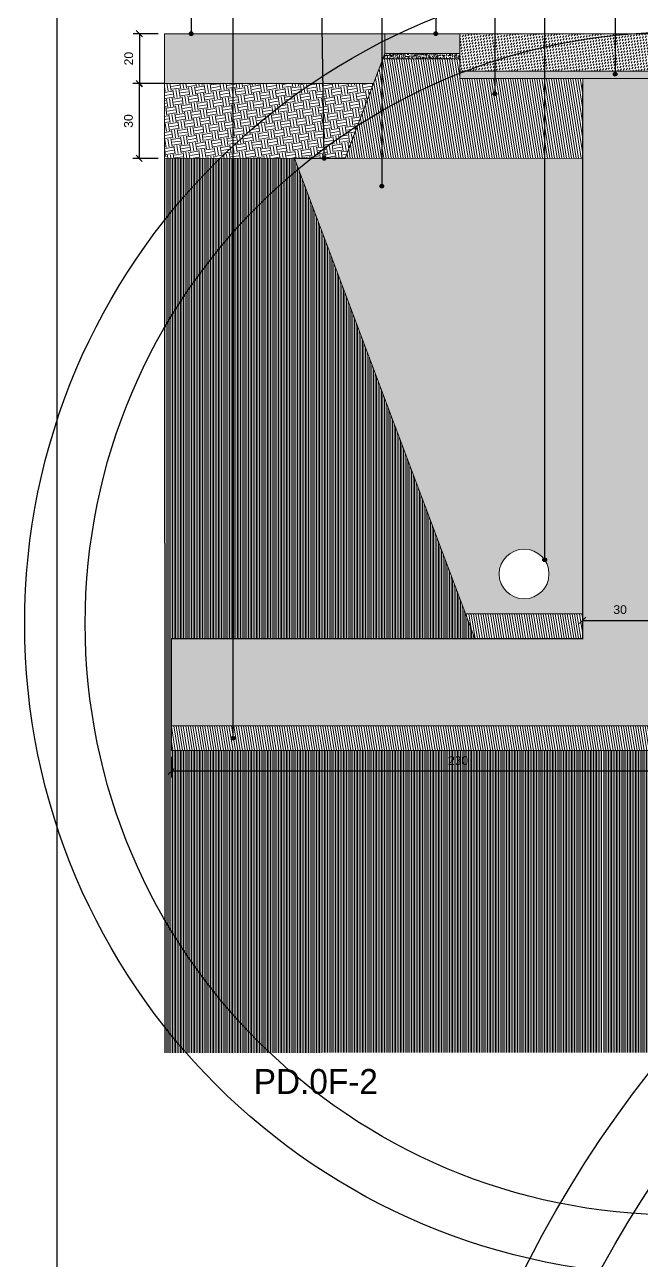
# Model space of a CAD drawing. Header units: metres. Extents: x -325 to 301, y -147 to 149.
# Drawn here: x 12.104 to 14.578, y 58.113 to 63.071 of the extents above; entities that cross this region are included whole.
import ezdxf

# ---------------------------------------------------------------- set-up
doc = ezdxf.new("R2010")
doc.units = ezdxf.units.M
doc.linetypes.add('ACAD_ISO03W100', pattern=[30, 12, -18])
doc.layers.get('Defpoints').update_dxf_attribs({"lineweight": 13})
for name, color, linetype, plot in [('-aux', 50, 'Continuous', False), ('-AUX-TWQ', 1, 'Continuous', False), ('-AUX_RIM', 2, 'Continuous', False)]:
    doc.layers.add(name, color=color, linetype=linetype, plot=plot)
doc.layers.add('0-TX-1_25', color=7, linetype='Continuous', true_color=0x3f4f7f)
doc.layers.add('3-TR-paviment fort', color=7, linetype='Continuous', true_color=0xd1d1d1)
doc.layers.add('02-L-Geotextile', color=32, linetype='Continuous')
doc.layers.add('02-L-Waterfeatures 02', color=152, linetype='Continuous')
for name, color, linetype, lineweight, true_color in [('03-TR-Paviment_08_Natural Stone Bleachers', 7, 'Continuous', 5, 0xafad9d), ('3-TR grava', 7, 'Continuous', 5, 0x666666), ('3-TR tot_u', 7, 'Continuous', 5, 0x787878)]:
    doc.layers.add(name, color=color, linetype=linetype, lineweight=lineweight, true_color=true_color)
for name, color, linetype, lineweight in [('1-CM', 7, 'Continuous', 0), ('2-L-secció', 1, 'Continuous', 0), ('3-TR Formigó', 252, 'Continuous', 0), ('3-TR Seleccionat', 44, 'Continuous', 0), ('3-TR Tot-u', 37, 'Continuous', 0)]:
    doc.layers.add(name, color=color, linetype=linetype, lineweight=lineweight)
doc.styles.get("Standard").update_dxf_attribs({"font": 'arial.ttf'})
doc.styles.add('x-llegenda materials$0$ENGRAVERS', font='TT0586M.TTF')
doc.dimstyles.new('ISO-25', dxfattribs={"dimtxt": 0.1, "dimasz": 0.1, "dimexe": 0.1, "dimexo": 0.1, "dimgap": 0.1, "dimtad": 1, "dimdec": 0, "dimlfac": 100, "dimzin": 9, "dimtxsty": 'Standard', "dimblk": 'OBLIQUE', "dimcen": 0.1, "dimadec": 0, "dimazin": 0, "dimtfac": 1, "dimtdec": 0, "dimtmove": 0, "dimatfit": 3, "dimldrblk": 'OBLIQUE', "dimfxl": 1, "dimarcsym": 0})

# ---------------------------------------------------------------- blocks, each defined once
blk = doc.blocks.new('_Oblique')
at = {"color": 0, "lineweight": -2}
blk.add_line((-0.5, -0.5), (0.5, 0.5), dxfattribs=at)
blk = doc.blocks.new('*D597')
at = {"layer": '0-TX-1_25', "color": 0, "lineweight": -2, "transparency": 16777216}
for p, q in [((12.6394, 63.0343), (12.5394, 63.0343)), ((12.5644, 63.0343), (12.5644, 62.8345)), ((12.6644, 62.8345), (12.5394, 62.8345))]:
    blk.add_line(p, q, dxfattribs=at)
at = {"layer": 'Defpoints', "color": 0, "transparency": 16777216}
for p in [(12.6644, 63.0343), (12.5644, 62.8345), (13.7928, 62.8345)]:
    blk.add_point(p, dxfattribs=at)
at = {"layer": '0-TX-1_25', "color": 0, "lineweight": -2, "transparency": 16777216, "xscale": 0.025, "yscale": 0.025, "zscale": 0.025}
for p, rotation in [((12.5644, 63.0343), 90), ((12.5644, 62.8345), 270)]:
    blk.add_blockref('_Oblique', p, dxfattribs=dict(at, rotation=rotation))
at = {"layer": '0-TX-1_25', "color": 0, "transparency": 16777216, "insert": (12.5215, 62.9344), "char_height": 0.035, "attachment_point": 5, "rotation": 90}
blk.add_mtext('20', dxfattribs=at)
blk = doc.blocks.new('*D598')
at = {"layer": '0-TX-1_25', "color": 0, "lineweight": -2, "transparency": 16777216}
for p, q in [((12.6385, 62.834), (12.5385, 62.834)), ((12.5635, 62.834), (12.5635, 62.534)), ((12.6394, 62.534), (12.5385, 62.534))]:
    blk.add_line(p, q, dxfattribs=at)
at = {"layer": 'Defpoints', "color": 0, "transparency": 16777216}
for p in [(12.6635, 62.834), (12.5635, 62.534), (12.6644, 62.534)]:
    blk.add_point(p, dxfattribs=at)
at = {"layer": '0-TX-1_25', "color": 0, "lineweight": -2, "transparency": 16777216, "xscale": 0.025, "yscale": 0.025, "zscale": 0.025}
for p, rotation in [((12.5635, 62.834), 90), ((12.5635, 62.534), 270)]:
    blk.add_blockref('_Oblique', p, dxfattribs=dict(at, rotation=rotation))
at = {"layer": '0-TX-1_25', "color": 0, "transparency": 16777216, "insert": (12.5206, 62.684), "char_height": 0.035, "attachment_point": 5, "rotation": 90}
blk.add_mtext('30', dxfattribs=at)
blk = doc.blocks.new('POINT')
at = {"layer": '0-TX-1_25'}
h = blk.add_hatch(dxfattribs=at)
h.set_pattern_fill('ANGLE', color=256)
h.set_pattern_definition([(0, (-83.747, -12.726), (0, 6.985), [5.08, -1.905]), (90, (-83.747, -12.726), (-6.985, 4e-16), [5.08, -1.905])])
edge = h.paths.add_edge_path()
edge.add_arc((0, 0), 0.0075, 0, 360)
h = blk.add_hatch(color=256, dxfattribs=at)
h.dxf.hatch_style = 1
edge = h.paths.add_edge_path()
edge.add_arc((0, 0), 0.0075, 0, 360)
blk.add_circle((0, 0), 0.0075, dxfattribs=at)
blk = doc.blocks.new('*D2097')
at = {"layer": '0-TX-1_25', "color": 0, "lineweight": -2, "transparency": 16777216}
for p, q in [((12.6927, 60.1326), (12.6927, 60.0496)), ((14.9927, 60.1326), (14.9927, 60.0496)), ((14.9927, 60.0746), (12.6927, 60.0746))]:
    blk.add_line(p, q, dxfattribs=at)
at = {"layer": 'Defpoints', "color": 0, "transparency": 16777216}
for p in [(12.6927, 60.1576), (14.9927, 60.1576), (12.6927, 60.0746)]:
    blk.add_point(p, dxfattribs=at)
at = {"layer": '0-TX-1_25', "color": 0, "lineweight": -2, "transparency": 16777216, "xscale": 0.025, "yscale": 0.025, "zscale": 0.025, "rotation": 180}
blk.add_blockref('_Oblique', (12.6927, 60.0746), dxfattribs=at)
at = {"layer": '0-TX-1_25', "color": 0, "lineweight": -2, "transparency": 16777216, "xscale": 0.025, "yscale": 0.025, "zscale": 0.025}
blk.add_blockref('_Oblique', (14.9927, 60.0746), dxfattribs=at)
at = {"layer": '0-TX-1_25', "color": 0, "transparency": 16777216, "insert": (13.8427, 60.1175), "char_height": 0.035, "attachment_point": 5}
blk.add_mtext('230', dxfattribs=at)
blk = doc.blocks.new('*D2747')
at = {"layer": '0-TX-1_25', "color": 0, "lineweight": -2, "transparency": 16777216}
for p, q in [((14.3427, 60.6322), (14.3427, 60.7053)), ((14.6427, 60.6328), (14.6427, 60.7053)), ((14.3427, 60.6803), (14.6427, 60.6803))]:
    blk.add_line(p, q, dxfattribs=at)
at = {"layer": 'Defpoints', "color": 0, "transparency": 16777216}
for p in [(14.6427, 60.6803), (14.3427, 60.6072), (14.6427, 60.6078)]:
    blk.add_point(p, dxfattribs=at)
at = {"layer": '0-TX-1_25', "color": 0, "lineweight": -2, "transparency": 16777216, "xscale": 0.025, "yscale": 0.025, "zscale": 0.025, "rotation": 180}
blk.add_blockref('_Oblique', (14.3427, 60.6803), dxfattribs=at)
at = {"layer": '0-TX-1_25', "color": 0, "lineweight": -2, "transparency": 16777216, "xscale": 0.025, "yscale": 0.025, "zscale": 0.025}
blk.add_blockref('_Oblique', (14.6427, 60.6803), dxfattribs=at)
at = {"layer": '0-TX-1_25', "color": 0, "transparency": 16777216, "insert": (14.4927, 60.7232), "char_height": 0.035, "attachment_point": 5}
blk.add_mtext('30', dxfattribs=at)

msp = doc.modelspace()

# ---------------------------------------------------------------- hatches: boundary and pattern name
at = {"layer": '03-TR-Paviment_08_Natural Stone Bleachers'}
h = msp.add_hatch(dxfattribs=at)
h.set_pattern_fill('DASH', color=256, scale=0.002611, angle=233, style=0, double=1)
h.set_pattern_definition([(233, (-93.4059495, 31.296493), (0.0016315323, -0.0116089556), [0.0082894435, -0.0082894435])])
h.paths.add_polyline_path([(14.6493, 62.8845), (14.6493, 63.0345), (13.8493, 63.0345), (13.8493, 62.8845)])
at = {"layer": '3-TR Formigó'}
h = msp.add_hatch(dxfattribs=at)
h.set_pattern_fill('ANSI31', color=256, scale=0.003, angle=234.1752, style=0)
h.set_pattern_definition([(279.17524, (16.577527, 62.933823), (0.00940313, 0.001518806), [])])
h.paths.add_polyline_path([(13.3903, 62.5344), (14.3428, 62.5345), (14.3427, 62.8545), (13.8493, 62.8545), (13.8493, 62.9336), (13.541, 62.9336)])
h = msp.add_hatch(dxfattribs=at)
h.set_pattern_fill('ANSI31', color=256, scale=0.003, angle=234.1752, style=0)
h.set_pattern_definition([(279.17524, (16.876337, 60.70713), (0.00940313, 0.001518806), [])])
h.paths.add_polyline_path([(13.9103, 60.6071), (14.3427, 60.6072), (14.3426, 60.7072), (13.8727, 60.7072)])
h = msp.add_hatch(dxfattribs=at)
h.set_pattern_fill('ANSI31', color=256, scale=0.003, angle=234.1752)
h.set_pattern_definition([(279.175244, (-197.423227, 16.478596), (0.00940313004, 0.0015188056), [])])
h.paths.add_polyline_path([(14.9927, 60.1576), (14.9927, 60.2576), (12.6927, 60.2576), (12.6927, 60.1576)])
at = {"layer": '3-TR grava'}
h = msp.add_hatch(dxfattribs=at)
h.set_pattern_fill('GRAVEL', color=256, scale=0.0025, angle=-65.4594)
h.set_pattern_definition([(162.5533796, (1.314778, -4.8646746), (-0.7308664413, 0.22474540032), [0.008543036, -0.84576209]), (119.510333, (1.3066278, -4.8621133), (0.37425128808, -0.66679248899), [0.01466012, -1.45135122]), (67.051039, (1.2994065, -4.849355), (-0.3716630592, -0.86775216532), [0.01033704, -1.02336807]), (201.814281, (1.2746797, -4.8334206), (1.1816513546, 0.46971515428), [0.013350113, -1.321660936]), (227.3742463, (1.2622856, -4.8383815), (0.56129668583, 0.6053067656), [0.01309084, -1.295995194]), (291.814281, (1.2534203, -4.8480137), (-0.46971515428, 1.1816513546), [0.013350113, -1.321660936]), (332.2348325, (1.2583812, -4.8604078), (-0.920500067664, 0.48719079982), [0.01765484, -1.74782788]), (6.7959204, (1.2740033, -4.8686323), (1.45542280227, 0.17587983574), [0.01666799, -1.650131415]), (55.9701577, (1.2905542, -4.86666), (0.53993870226, 0.80497232735), [0.013395325, -1.32613864]), (109.77695, (1.2980506, -4.8555586), (0.23234959325, -0.6617765231), [0.01529283, -0.749348424]), (156.93803, (1.2928761, -4.8411678), (-0.95188998659, 0.403052978446), [0.01977695, -1.95791931]), (73.354667, (1.300212, -4.8908706), (0.16196556244, 0.5625907985), [0.006750113, -0.668264146]), (106.0098265, (1.3021458, -4.8844033), (0.22733362578, -0.80367821458), [0.01284205, -1.271365975]), (159.54059, (1.298604, -4.87206), (-0.05776387, -0.02637395), [0.008980233, -0.08082233]), (137.739183, (1.3036894, -4.864851), (0.2473974965, -0.2360714484), [0.004836033, -0.47876556]), (226.342002, (1.30011, -4.861599), (0.1469176593, 0.1368857239), [0.00683914, -0.335118825]), (325.504349, (1.295389, -4.866547), (0.194649594, -0.120543708), [0.01110799, -0.359157454]), (96.105643, (1.304544, -4.872838), (-0.0050159677, -0.1419016916), [0.00803218, -0.19277245]), (310.9301324, (1.2848135, -4.8280957), (0.43703112279, -0.49851684798), [0.0112522, -1.113970667]), (4.886768, (1.2921852, -4.836597), (-0.74089837675, -0.05905798283), [0.009439973, -0.93455539]), (227.739183, (1.3160965, -4.867563), (0.2360714484, 0.2473974965), [0.009672, -0.47392959]), (278.151052, (1.309592, -4.874721), (-0.09044790183, 0.65676055534), [0.0112522, -1.113970667]), (273.984547, (1.249, -4.8444475), (-0.0163420158, 0.3415672533), [0.01085088, -0.53169336]), (229.315733, (1.249754, -4.855272), (0.50353281537, 0.57893281462), [0.009091803, -0.900089835]), (1.342002, (1.258596, -4.894514), (0.3415672533, 0.0163420158), [0.009672, -0.47392959]), (311.894617, (1.2682658, -4.894288), (-0.57391684668, 0.6454345072), [0.01064457, -1.0538094]), (3.984547, (1.245673, -4.86621), (-0.3415672533, -0.0163420158), [0.00542544, -0.5371188]), (35.850525, (1.257014, -4.891049), (0.2046815294, 0.163259675), [0.003237865, -0.320549874]), (100.504349, (1.259638, -4.889152), (0.0213579835, -0.1996655617), [0.01309084, -0.248726365]), (120.549598, (1.2572518, -4.8762808), (0.32150338248, -0.55126475042), [0.012131675, -1.20103412]), (238.23066, (1.29019, -4.86892), (0.089153789, 0.1105117726), [0.009158097, -0.21979441]), (287.6978187, (1.2853684, -4.8767063), (0.33282943061, -1.03473369527), [0.01598892, -1.582900227]), (355.485988, (1.290229, -4.8919385), (-0.5098428961, 0.04643782207), [0.006537706, -0.64723481]), (24.54059, (1.296746, -4.89245), (0.03138992, 0.08413782), [0.00381, -0.05969]), (54.797029, (1.2584573, -4.8743343), (-0.29885128628, -0.41567313925), [0.008821674, -0.87334852]), (342.5533796, (1.2635428, -4.867126), (0.7308664413, -0.22474540033), [0.01708607, -0.837219055]), (294.54059, (1.27984, -4.87225), (0.08413782, -0.03138992), [0.01651, -0.04699]), (259.8454386, (1.2867, -4.8872672), (-0.14060757846, -0.76225636034), [0.01004024, -0.99398292]), (188.595196, (1.28493, -4.89715), (-0.2574294319, -0.0477319348), [0.009245727, -0.45304125]), (142.1865674, (1.275788, -4.898532), (-1.07874377495, 0.83377402095), [0.01505363, -1.49031161]), (109.966671, (1.2638955, -4.8893027), (-0.28509749581, 0.77730426339), [0.015925736, -1.57664616])])
edge = h.paths.add_edge_path(flags=16)
edge.add_arc((14.1074, 60.8664), 0.1, 0, 360)
h.paths.add_polyline_path([(13.8727, 60.7072), (14.3427, 60.7072), (14.3427, 62.5345), (13.1863, 62.5341), (13.7926, 60.9205)])
at = {"layer": '3-TR Seleccionat'}
h = msp.add_hatch(dxfattribs=at)
h.set_pattern_fill('ANSI31', color=256, scale=0.002, angle=225, style=0)
h.set_pattern_definition([(270, (12.6905064, 62.387886), (0.00635, -2e-18), [])])
h.paths.add_polyline_path([(12.6655, 60.1074), (12.6661, 58.9456), (14.424, 58.9458), (14.4229, 60.1576), (12.6927, 60.1576), (12.6926, 60.6071), (13.9104, 60.6071), (13.1862, 62.5344), (12.6646, 62.5343)])
h = msp.add_hatch(dxfattribs=at)
h.set_pattern_fill('ANSI31', color=256, scale=0.002, angle=225, style=0)
h.set_pattern_definition([(270, (-3.346862, -0.5972376), (0.00635, -4e-19), [])])
edge = h.paths.add_edge_path()
edge.add_line((15.6663, 58.9458), (15.6659, 59.9293))
edge.add_arc((15.8869, 61.7937), 1.8774, 252.0331, 263.2401, ccw=False)
edge.add_line((15.3078, 60.0078), (14.9927, 60.1576))
edge.add_line((14.9927, 60.1576), (14.4229, 60.1576))
edge.add_line((14.4229, 60.1576), (14.4229, 58.9458))
edge.add_line((14.4229, 58.9458), (15.6663, 58.9458))
at = {"layer": '3-TR Tot-u'}
h = msp.add_hatch(dxfattribs=at)
h.set_pattern_fill('EARTH', color=256, scale=0.005, angle=-80.8248, style=0)
h.set_pattern_definition([(279.1752, (15.010394, 62.634503), (0.03640645, -0.0262811), [0.03175, -0.03175]), (279.1752, (15.022148, 62.6364), (0.03640645, -0.0262811), [0.03175, -0.03175]), (279.1752, (15.0339, 62.6383), (0.03640645, -0.0262811), [0.03175, -0.03175]), (9.1752, (15.038452, 62.635015), (0.0262811, 0.03640645), [0.03175, -0.03175]), (9.1752, (15.04035, 62.62326), (0.0262811, 0.03640645), [0.03175, -0.03175]), (9.1752, (15.04225, 62.611507), (0.0262811, 0.03640645), [0.03175, -0.03175])])
h.paths.add_polyline_path([(13.3903, 62.5342), (13.5035, 62.8343), (12.6645, 62.834), (12.6645, 62.534)])
at = {"layer": '3-TR tot_u'}
h = msp.add_hatch(dxfattribs=at)
h.set_pattern_fill('AR-CONC', color=256, scale=0.0002, angle=90.2664)
h.set_pattern_definition([(140.2664143104, (269982.259342, -738410.31592), (0.0030183585511, 0.0364513625844), [0.00381, -0.04191]), (85.2664143104, (269982.259342, -738410.31592), (-0.0381781810675, -0.0072262829332), [0.003048, -0.033528116834]), (190.7178590104, (269982.259594, -738410.312884), (-0.0351598209585, 0.0292250795622), [0.00323800176, -0.03561804892]), (136.4506143104, (269982.249182, -738410.31597), (0.0081562825582, 0.0542543196878), [0.005715, -0.062865]), (186.9019719204, (269982.24986, -738410.311447), (-0.049705465848, 0.047250217616), [0.004857004628, -0.053427121632]), (81.45056548, (269982.24918, -738410.31597), (-0.0497054658455, 0.0472502176188), [0.004571993414, -0.050291946384]), (111.2664143104, (269982.2517, -738410.310877), (0.0203118235131, 0.0304176527954), [0.00381, -0.04191]), (56.2664143104, (269982.2517, -738410.310877), (-0.0368946682902, 0.0121889849718), [0.003048, -0.033528]), (161.7178593104, (269982.25339, -738410.308342), (-0.016582844967, 0.0426066376987), [0.00323800176, -0.03561798752]), (127.7664143104, (269982.259342, -738410.315921), (-0.0169136972324, 0.00053908133522), [0, -0.0331216, 0, -0.034036, 0, -0.033655]), (97.7664143104, (269982.259342, -738410.315921), (-0.02009803784808, 0.0132706243038), [0, -0.0194056, 0, -0.0323596, 0, -0.012827]), (57.7664143104, (269982.259395, -738410.32725), (0.00101964285024, 0.02712315336895), [0, -0.0127, 0, -0.039624, 0, -0.052578]), (47.7664143104, (269982.259419, -738410.33233), (-0.0052229971542, 0.0296018704426), [0, -0.01651, 0, -0.0263144, 0, -0.037338])])
h.paths.add_polyline_path([(13.5035, 62.8343), (13.579, 63.0343), (12.6644, 63.034), (12.6644, 62.834)])
h = msp.add_hatch(dxfattribs=at)
h.set_pattern_fill('AR-CONC', color=256, scale=9e-05, angle=89.1201)
h.set_pattern_definition([(139.120136, (-69.837922, 41.815732), (0.0016861337, 0.0163726586), [0.0017145, -0.0188595]), (84.120136, (-69.837922, 41.815732), (-0.0172417962, -0.002907487), [0.0013716, -0.0150876526]), (189.57158, (-69.837782, 41.817097), (-0.0155556617, 0.0134651714), [0.0014571008, -0.016028122]), (135.304336, (-69.842494, 41.815802), (0.0041580035, 0.024336133), [0.00257175, -0.02828925]), (185.755694, (-69.842147, 41.81783), (-0.021937625, 0.021705804), [0.002185652, -0.024042205]), (80.304287, (-69.842494, 41.815802), (-0.021937625, 0.021705804), [0.002057397, -0.022631376]), (110.120136, (-69.841316, 41.81807), (0.0094123187, 0.0135023525), [0.0017145, -0.0188595]), (55.120136, (-69.841316, 41.81807), (-0.01648955, 0.0058160805), [0.0013716, -0.0150876]), (160.57158, (-69.840531, 41.819196), (-0.0070772314, 0.019318433), [0.0014571008, -0.0160280944]), (126.620136, (-69.837922, 41.815732), (-0.00760478767, 0.00039479935), [0, -0.01490472, 0, -0.0153162, 0, -0.01514475]), (96.620136, (-69.837922, 41.815732), (-0.0089228417, 0.0061515134), [0, -0.00873252, 0, -0.01456182, 0, -0.00577215]), (56.620136, (-69.8380005, 41.810635), (0.0007029168, 0.0121937974), [0, -0.005715, 0, -0.0178308, 0, -0.0236601]), (46.620136, (-69.838036, 41.808349), (-0.002083395, 0.0133651946), [0, -0.0074295, 0, -0.01184148, 0, -0.0168021])])
h.paths.add_polyline_path([(13.8493, 62.9339), (13.8492, 62.9547), (13.5491, 62.9551), (13.541, 62.9336)])
h = msp.add_hatch(dxfattribs=at)
h.set_pattern_fill('AR-CONC', color=256, scale=9e-05, angle=89.1201)
h.set_pattern_definition([(139.120136, (-69.529651, 41.736289), (0.0016861337, 0.0163726586), [0.0017145, -0.0188595]), (84.120136, (-69.529651, 41.736289), (-0.0172417962, -0.002907487), [0.0013716, -0.0150876526]), (189.57158, (-69.529511, 41.737653), (-0.0155556617, 0.0134651714), [0.0014571008, -0.016028122]), (135.304336, (-69.534223, 41.73636), (0.0041580035, 0.024336133), [0.00257175, -0.02828925]), (185.755694, (-69.533876, 41.738387), (-0.021937625, 0.021705804), [0.002185652, -0.024042205]), (80.304287, (-69.534223, 41.73636), (-0.021937625, 0.021705804), [0.002057397, -0.022631376]), (110.120136, (-69.533045, 41.738627), (0.0094123187, 0.0135023525), [0.0017145, -0.0188595]), (55.120136, (-69.533045, 41.738627), (-0.01648955, 0.0058160805), [0.0013716, -0.0150876]), (160.57158, (-69.53226, 41.739753), (-0.0070772314, 0.019318433), [0.0014571008, -0.0160280944]), (126.620136, (-69.5296515, 41.736289), (-0.00760478767, 0.00039479935), [0, -0.01490472, 0, -0.0153162, 0, -0.01514475]), (96.620136, (-69.5296515, 41.736289), (-0.0089228417, 0.0061515134), [0, -0.00873252, 0, -0.01456182, 0, -0.00577215]), (56.620136, (-69.52973, 41.731192), (0.0007029168, 0.0121937974), [0, -0.005715, 0, -0.0178308, 0, -0.0236601]), (46.620136, (-69.529765, 41.728906), (-0.002083395, 0.0133651946), [0, -0.0074295, 0, -0.01184148, 0, -0.0168021])])
h.paths.add_polyline_path([(14.6394, 62.8545), (14.6393, 62.8845), (13.8494, 62.8848), (13.8493, 62.8542)])
h = msp.add_hatch(dxfattribs=at)
h.set_pattern_fill('AR-CONC', color=256, scale=0.0002, angle=90.2664)
h.set_pattern_definition([(140.266414, (-10.326377, -6.96286), (0.003018359, 0.036451363), [0.00381, -0.04191]), (85.266414, (-10.326377, -6.96286), (-0.038178181, -0.007226283), [0.003048, -0.033528117]), (190.71786, (-10.326126, -6.959822), (-0.035159821, 0.02922508), [0.003238002, -0.035618049]), (136.450614, (-10.336537, -6.962907), (0.008156283, 0.05425432), [0.005715, -0.062865]), (186.90197, (-10.33586, -6.958386), (-0.049705466, 0.047250218), [0.004857005, -0.05342712]), (81.450565, (-10.33654, -6.96291), (-0.049705466, 0.047250218), [0.004571993, -0.050291946]), (111.266414, (-10.33402, -6.957815), (0.020311824, 0.030417653), [0.00381, -0.04191]), (56.266414, (-10.33402, -6.957815), (-0.036894668, 0.012188985), [0.003048, -0.033528]), (161.71786, (-10.33233, -6.95528), (-0.016582845, 0.042606638), [0.003238002, -0.035617988]), (127.766414, (-10.326377, -6.96286), (-0.0169136972, 0.0005390813), [0, -0.0331216, 0, -0.034036, 0, -0.033655]), (97.766414, (-10.326377, -6.96286), (-0.020098038, 0.0132706243), [0, -0.0194056, 0, -0.0323596, 0, -0.012827]), (57.766414, (-10.326325, -6.974188), (0.0010196429, 0.0271231534), [0, -0.0127, 0, -0.039624, 0, -0.052578]), (47.766414, (-10.326301, -6.979268), (-0.005222997, 0.0296018704), [0, -0.01651, 0, -0.0263144, 0, -0.037338])])
h.paths.add_polyline_path([(14.6499, 62.8527), (14.3422, 62.8563), (14.3426, 60.6071), (12.6926, 60.6071), (12.6927, 60.2577), (14.9927, 60.2576), (14.9927, 60.6077), (14.6427, 60.6095)])
at = {"layer": '3-TR-paviment fort'}
msp.add_hatch(color=256, dxfattribs=at).paths.add_polyline_path([(13.5493, 63.0351), (13.8493, 63.0345), (13.8492, 62.9547), (13.5491, 62.9551)])

# ---------------------------------------------------------------- linework, layer by layer
at = {"layer": '-aux'}
msp.add_lwpolyline([(12.2345, 3.4567), (12.2345, 133.4567)], dxfattribs=at)
at = {"layer": '-AUX-TWQ'}
for radius in [2.6156, 2.373]:
    msp.add_circle((14.7199, 60.6677), radius, dxfattribs=at)
at = {"layer": '-AUX_RIM'}
for radius in [4.6517, 4.3795]:
    msp.add_circle((18.2704, 55.9958), radius, dxfattribs=at)
at = {"layer": '0-TX-1_25'}
msp.add_line((14.1902, 60.9234), (14.1912, 63.1544), dxfattribs=at)
for points in [[(12.9403, 60.2078), (12.9403, 63.2533)], [(12.7722, 63.1546), (12.7722, 63.0345)], [(13.3055, 62.5345), (13.2962, 63.1538)], [(13.5366, 63.1546), (13.5366, 62.4228)], [(13.7542, 63.1546), (13.7539, 63.0346)], [(13.9904, 63.1546), (13.9901, 62.7927)], [(14.4733, 63.1546), (14.4733, 62.8719)]]:
    msp.add_lwpolyline(points, dxfattribs=at)
at = {"layer": '02-L-Geotextile', "color": 244, "linetype": 'ACAD_ISO03W100', "ltscale": 0.002, "true_color": 0x991b1e, "const_width": 0.005, "elevation": 0}
msp.add_lwpolyline([(13.1863, 62.5341), (13.3903, 62.5341)], dxfattribs=at)
at = {"layer": '02-L-Waterfeatures 02', "linetype": 'ACAD_ISO03W100', "ltscale": 0.002, "const_width": 0.005}
msp.add_lwpolyline([(12.6926, 60.6071), (14.3427, 60.6071), (14.3428, 62.8345)], dxfattribs=at)
at = {"layer": '1-CM'}
msp.add_line((14.3495, 63.0345), (12.6644, 63.0343), dxfattribs=at)
for points in [[(13.8493, 63.0345), (13.5493, 63.0351), (13.5491, 62.9551), (13.8492, 62.9547), (13.8493, 63.0345)], [(13.5036, 62.8345), (13.5491, 62.9551)], [(13.8493, 62.9336), (13.541, 62.9336)], [(13.5036, 62.8345), (12.6644, 62.8345), (12.6646, 62.5343), (14.3428, 62.5345), (14.3428, 62.8345)], [(13.5036, 62.8345), (13.3903, 62.5342)], [(13.3903, 62.5344), (13.5036, 62.8345)], [(13.9104, 60.6071), (13.7926, 60.9205), (13.1863, 62.5341), (14.3427, 62.5345), (14.3427, 60.6072)], [(14.3427, 60.6072), (14.3427, 60.7072), (13.8727, 60.7072), (13.9103, 60.6071)], [(13.7927, 60.607), (14.3427, 60.6072)], [(14.3427, 60.6075), (13.9653, 60.6075)]]:
    msp.add_lwpolyline(points, dxfattribs=at)
for points in [[(14.6493, 63.0345), (14.6493, 62.8845), (13.8493, 62.8845), (13.8493, 63.0345)], [(14.6394, 62.8545), (14.6393, 62.8845), (13.8494, 62.8845), (13.8493, 62.8545)], [(12.6927, 60.2577), (14.9927, 60.2576), (14.9927, 60.6077), (14.6427, 60.6078), (14.6494, 62.8545), (14.3427, 62.8545), (14.3426, 60.6071), (12.6926, 60.6071)], [(12.6927, 60.2576), (12.6927, 60.1576), (14.9927, 60.1576), (14.9927, 60.2576)]]:
    msp.add_lwpolyline(points, close=True, dxfattribs=at)
msp.add_circle((14.1074, 60.8664), 0.1, dxfattribs=at)
at = {"layer": '2-L-secció'}
msp.add_line((12.666, 58.9449), (12.6644, 63.0343), dxfattribs=at)

# ---------------------------------------------------------------- block references
at = {"layer": '0-TX-1_25'}
for p in [(12.7722, 63.0345), (13.7539, 63.0346), (14.4733, 62.8719), (13.9901, 62.7927), (13.3055, 62.5345), (13.5366, 62.4228), (14.1902, 60.9234), (12.9403, 60.2078)]:
    msp.add_blockref('POINT', p, dxfattribs=at)

# ---------------------------------------------------------------- texts
at = {"layer": '-aux', "insert": (13.0231, 58.88), "char_height": 0.1, "width": 19.210099, "attachment_point": 1, "style": 'x-llegenda materials$0$ENGRAVERS'}
msp.add_mtext('PD.0F-2', dxfattribs=at)

# ---------------------------------------------------------------- dimensions: what is measured, and where the dimension line sits
at = {"layer": '0-TX-1_25'}
for base, p1, p2, picture, middle in [((12.5644, 62.8345), (12.6644, 63.0343), (13.7928, 62.8345), '*D597', (12.5215, 62.9344)), ((12.5635, 62.534), (12.6635, 62.834), (12.6644, 62.534), '*D598', (12.5206, 62.684))]:
    dim = msp.add_linear_dim(base=base, p1=p1, p2=p2, angle=90, dimstyle='ISO-25', override={"dimtxt": 0.035, "dimasz": 0.025, "dimexe": 0.025, "dimexo": 0.025, "dimgap": 0.025, "dimblk1": 'Oblique', "dimblk2": 'Oblique', "dimsah": 1, "dimfxl": 0.1, "dimfxlon": 1, "dimarcsym": 1}, dxfattribs=at)
    dim.commit()
    dim.dimension.update_dxf_attribs({"geometry": picture, "text_midpoint": middle})
dim = msp.add_linear_dim(base=(14.6427, 60.6803), p1=(14.3427, 60.6072), p2=(14.6427, 60.6078), dimstyle='ISO-25', override={"dimtxt": 0.035, "dimasz": 0.025, "dimexe": 0.025, "dimexo": 0.025, "dimgap": 0.025, "dimblk1": 'Oblique', "dimblk2": 'Oblique', "dimsah": 1, "dimfxl": 0.1, "dimfxlon": 1, "dimarcsym": 1}, dxfattribs=at)
dim.commit()
dim.dimension.update_dxf_attribs({"geometry": '*D2747', "text_midpoint": (14.4927, 60.7232)})
dim = msp.add_linear_dim(base=(12.6927, 60.0746), p1=(14.9927, 60.1576), p2=(12.6927, 60.1576), text='230', dimstyle='ISO-25', override={"dimtxt": 0.035, "dimasz": 0.025, "dimexe": 0.025, "dimexo": 0.025, "dimgap": 0.025, "dimblk1": 'Oblique', "dimblk2": 'Oblique', "dimsah": 1, "dimfxl": 0.1, "dimfxlon": 1, "dimarcsym": 1}, dxfattribs=at)
dim.commit()
dim.dimension.update_dxf_attribs({"geometry": '*D2097', "text_midpoint": (13.8427, 60.1175)})

doc.saveas('drawing.dxf')
